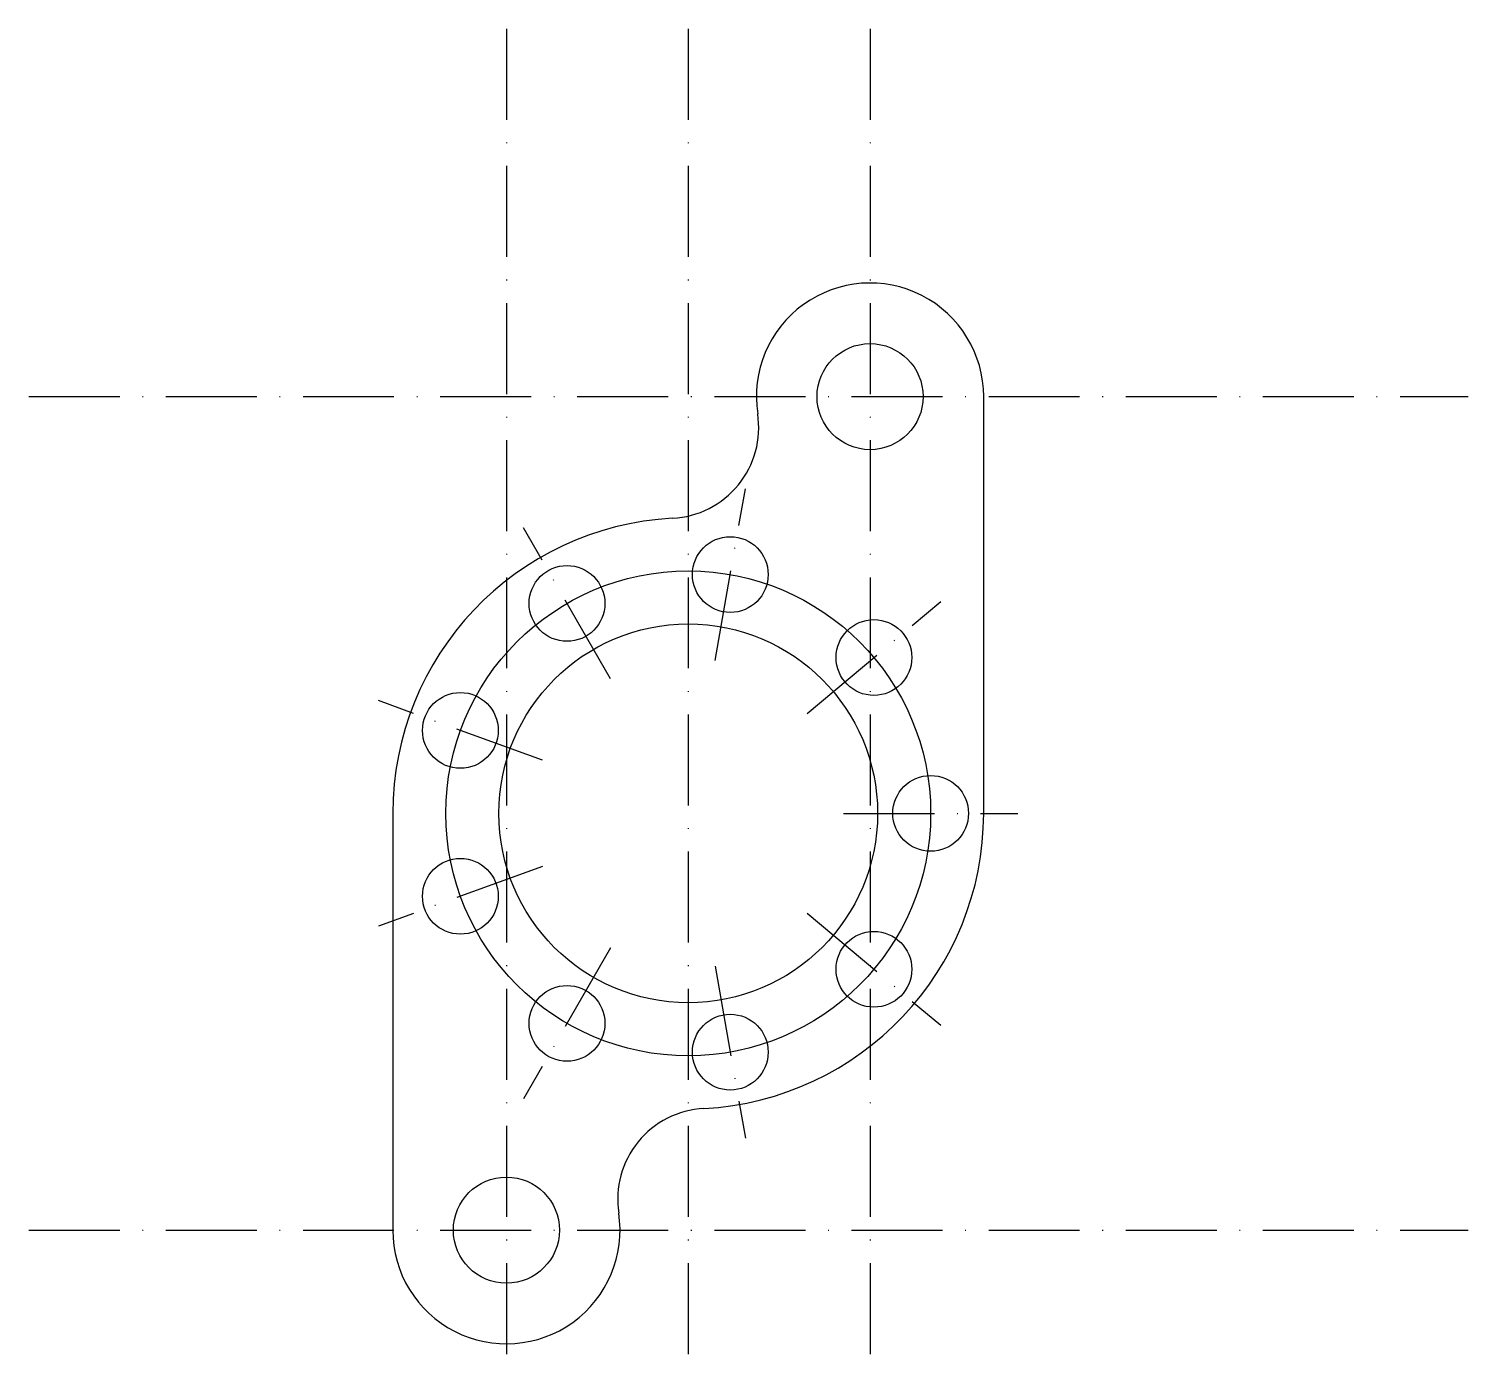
# Model space of a CAD drawing. Header units: inches. Extents: x -32 to 158, y -11 to 166.
import ezdxf

# ---------------------------------------------------------------- set-up
doc = ezdxf.new("R2010")
doc.units = ezdxf.units.IN
doc.header["$MEASUREMENT"] = 0
doc.linetypes.add('ACAD_ISO10W100', pattern=[18, 12, -3, 0, -3])
doc.layers.add('cen', color=2, linetype='ACAD_ISO10W100')
doc.layers.add('ori', color=1, linetype='Continuous')

# ---------------------------------------------------------------- blocks, each defined once
blk = doc.blocks.new('*U2')
at = {"layer": 'cen'}
blk.add_line((-11.51, 0), (11.51, 0), dxfattribs=at)
at = {"layer": 'ori'}
blk.add_circle((0, 0), 5, dxfattribs=at)
blk = doc.blocks.new('*U3')
at = {"layer": 'ori', "color": 0, "linetype": 'ByBlock', "lineweight": -2, "transparency": 16777216}
for p, rotation in [((60.87, 94), 80.00000000000003), ((39.32, 90.19), 120), ((79.83, 83.05), 40.00000000000001), ((25.25, 73.43), 160), ((25.25, 51.54), 200), ((79.83, 41.91), 320.0000000000001), ((39.32, 34.77), 240), ((60.87, 30.97), 280)]:
    blk.add_blockref('*U2', p, dxfattribs=dict(at, rotation=rotation))
blk.add_blockref('*U2', (87.32, 62.48), dxfattribs=at)

msp = doc.modelspace()

# ---------------------------------------------------------------- linework, layer by layer
at = {"layer": 'cen'}
for p, q in [((31.32, 166.03), (31.32, -10.61)), ((55.32, 166.03), (55.32, -10.61)), ((79.32, 166.03), (79.32, -10.61)), ((-31.72, 117.48), (158.28, 117.48)), ((-31.72, 7.48), (158.28, 7.48))]:
    msp.add_line(p, q, dxfattribs=at)
at = {"layer": 'ori'}
for p, q in [((94.32, 62.48), (94.32, 117.48)), ((16.32, 62.48), (16.32, 7.48))]:
    msp.add_line(p, q, dxfattribs=at)
for centre, radius in [((79.32, 117.48), 7), ((55.32, 62.48), 32), ((55.32, 62.48), 25), ((31.32, 7.48), 7)]:
    msp.add_circle(centre, radius, dxfattribs=at)
for centre, radius, start, end in [((79.32, 117.48), 15, 0, 188.6721), ((52.63, 113.41), 12, 273.025, 8.6721), ((55.32, 62.48), 39, 93.025, 180), ((55.32, 62.48), 39, 273.025, 0), ((58.01, 11.55), 12, 93.025, 188.6721), ((31.32, 7.48), 15, 180, 8.6721)]:
    msp.add_arc(centre, radius, start, end, dxfattribs=at)

# ---------------------------------------------------------------- block references
msp.add_blockref('*U3', (0, 0), dxfattribs=at)

doc.saveas('drawing.dxf')
